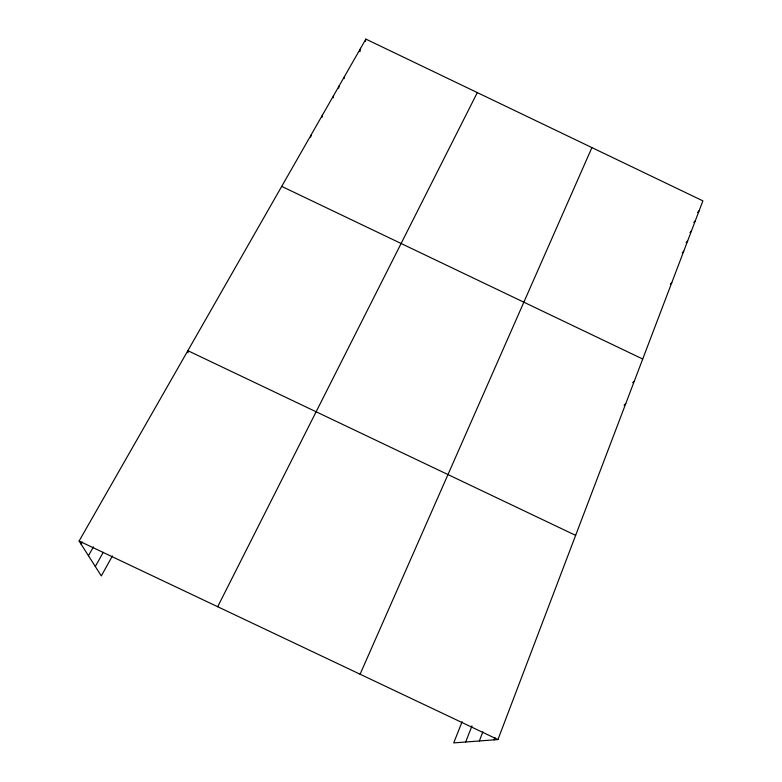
<?xml version="1.0" encoding="UTF-8"?>
<svg xmlns="http://www.w3.org/2000/svg" width="782" height="782" viewBox="0 0 782 782"><rect width="100%" height="100%" fill="white"/><g stroke="black" fill="none" stroke-linecap="round" stroke-linejoin="round"><path stroke-width="1.17" d="M310.737 137.124L311.05 135.042M322.067 117.28L322.409 115.15M333.191 97.799L333.562 95.629M338.674 88.19L339.065 85.991M344.109 78.659L344.52 76.45M359.916 51.729L360.59 48.318M365.389 41.397L365.859 39.1L702.891 200.866L497.948 739.567L453.716 742.9L462.113 721.698M494.116 739.85L494.967 737.631M479.337 740.965L482.856 731.864M465.671 742.001L471.996 725.852M360.091 674.221L591.906 147.593M217.689 606.715L477.313 92.599M112.413 555.934L101.308 575.933L79.109 541.036L365.859 39.1M95.316 566.5L103.244 552.327M88.454 555.728L93.459 546.872M81.035 544.057L82.218 541.985M697.593 212.509L699.128 210.759M693.8 222.469L695.325 220.749M689.978 232.518L691.493 230.817M686.117 242.655L687.632 240.973M682.217 252.879L683.732 251.227M670.33 284.11L671.816 282.546M632.648 382.652L634.3 381.147M624.095 405.096L625.737 403.659M79.109 541.036L497.948 739.567M575.63 535.367L187.856 350.688L188.012 352.78M281.706 186.39L642.716 359.036"/></g></svg>
